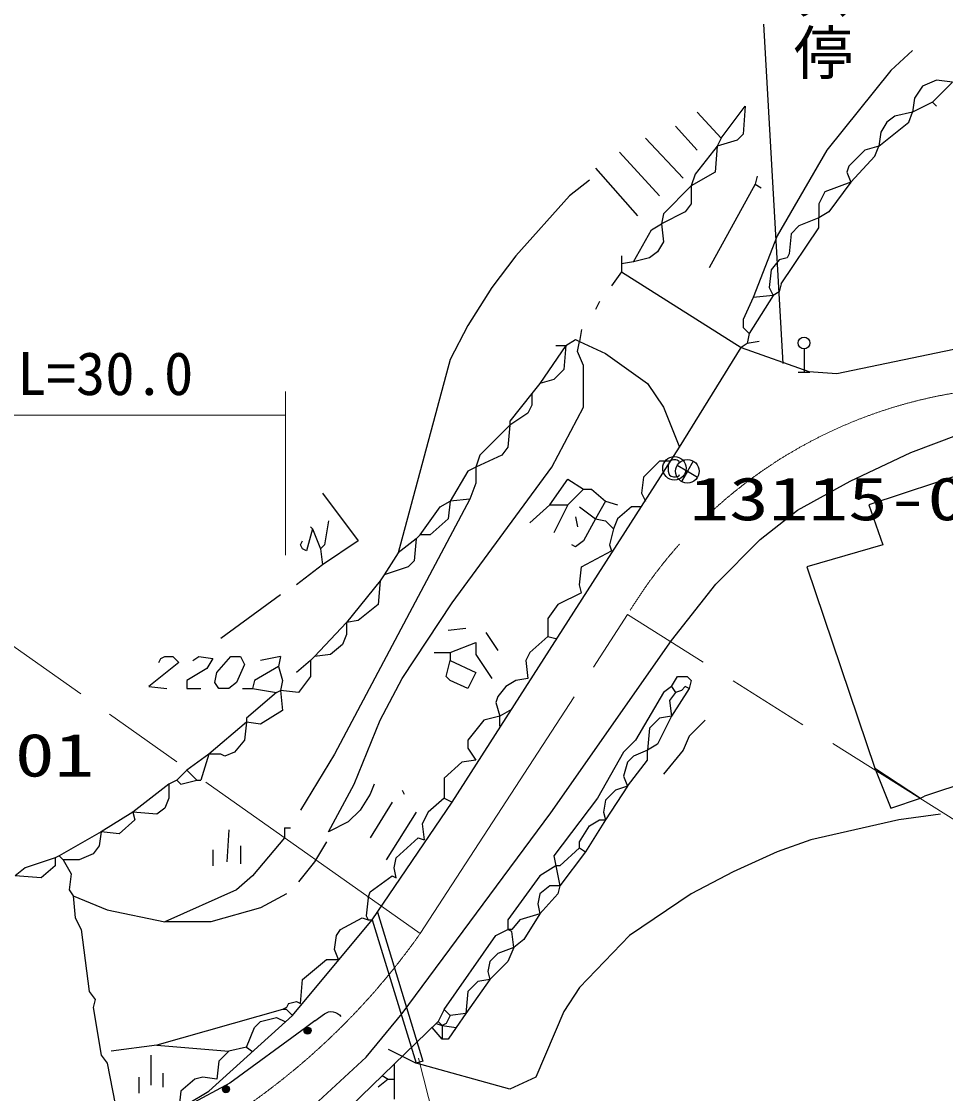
# Model space of a CAD drawing. Units: millimetres, scale not verified. Extents: x 2108 to 642108, y -210131 to 149869.
# Drawn here: x 435679 to 474916, y 56280 to 101810 of the extents above; entities that cross this region are included whole.
import ezdxf
from ezdxf.enums import TextEntityAlignment as Align

# ---------------------------------------------------------------- set-up
doc = ezdxf.new("R2010")
doc.units = ezdxf.units.MM
doc.header["$LTSCALE"] = 1000
doc.linetypes.add('CHAIN', pattern=[18.5, 12, -1.5, 3.5, -1.5])
for name, color, linetype, lineweight in [('M-BGD', 7, 'Continuous', 25), ('M-BMK', 2, 'CHAIN', 13), ('M-BMK-HTXT', 7, 'Continuous', 13)]:
    doc.layers.add(name, color=color, linetype=linetype, lineweight=lineweight)
doc.styles.add('@ＭＳ ゴシック', font='')
doc.styles.add('ＭＳ ゴシック', font='')
doc.styles.get('@ＭＳ ゴシック').set_extended_font_data('@MS Gothic')
doc.styles.get('ＭＳ ゴシック').set_extended_font_data('MS Gothic')

# ---------------------------------------------------------------- blocks, each defined once
blk = doc.blocks.new('BUHIN3')
at = {"color": 7, "linetype": 'Continuous', "lineweight": 25}
for points in [[(-431, 253), (0, 0), (430, -249)], [(253, 431), (0, 0), (-251, -431)]]:
    blk.add_lwpolyline(points, dxfattribs=at)
blk.add_circle((0, 0), 500, dxfattribs=at)

msp = doc.modelspace()

# ---------------------------------------------------------------- linework, layer by layer
at = {"layer": 'M-BGD'}
for p, q in [((468016, 87286), (467207, 101697)), ((473519, 100579), (472588, 99732)), ((472588, 99732), (469878, 96346)), ((474535, 99309), (473942, 99055)), ((475212, 99224), (474535, 99309)), ((473942, 99055), (473604, 98547)), ((475212, 99224), (474366, 98378)), ((473604, 98547), (473519, 97954)), ((474366, 98378), (473519, 97954)), ((474366, 98378), (474535, 98208)), ((464375, 97954), (465391, 96854)), ((465391, 96854), (466407, 98208)), ((466407, 98208), (466322, 97023)), ((473519, 97954), (472757, 97785)), ((473350, 97531), (473519, 97954)), ((472080, 96515), (473350, 97531)), ((472418, 97531), (472164, 97108)), ((472757, 97785), (472418, 97531)), ((463444, 97362), (464375, 96346)), ((466322, 97023), (466068, 96769)), ((472164, 97108), (472080, 96515)), ((462174, 96854), (463782, 95160)), ((465391, 96854), (465222, 96515)), ((466068, 96769), (465222, 96515)), ((461073, 96261), (462766, 94398)), ((465222, 96515), (464290, 95330)), ((465222, 96515), (465137, 95414)), ((469878, 96346), (467762, 92705)), ((471487, 96346), (470810, 95668)), ((470894, 94991), (471910, 96092)), ((472080, 96515), (471487, 96346)), ((471910, 96092), (472080, 96515)), ((470810, 95668), (470725, 95414)), ((460057, 95584), (461835, 93552)), ((465137, 95414), (464121, 94822)), ((464290, 95330), (464121, 94822)), ((466915, 95245), (466830, 94906)), ((470725, 95414), (470894, 94991)), ((459803, 95076), (458956, 94398)), ((464121, 94822), (462936, 93636)), ((464121, 94822), (464121, 94060)), ((466830, 94906), (464883, 91350)), ((466830, 94906), (467084, 94737)), ((470894, 94991), (469794, 94568)), ((470894, 94991), (469963, 93721)), ((458956, 94398), (456670, 91858)), ((469794, 94568), (469540, 94060)), ((464121, 94060), (463867, 93721)), ((469540, 94060), (469540, 93467)), ((463867, 93721), (462851, 93213)), ((462936, 93636), (462851, 93213)), ((469540, 93467), (468693, 93128)), ((469963, 93721), (469540, 93467)), ((469540, 93044), (469540, 93467)), ((461666, 91604), (462428, 92959)), ((462428, 92959), (462851, 93213)), ((462851, 93213), (462936, 92451)), ((467931, 90673), (469540, 93044)), ((468693, 93128), (468354, 92790)), ((462936, 92451), (462682, 92028)), ((467762, 92705), (466746, 90080)), ((468354, 92790), (468270, 91943)), ((462682, 92028), (462343, 91774)), ((456670, 91858), (455654, 90504)), ((461158, 91858), (461158, 91520)), ((461666, 91604), (461158, 91520)), ((461158, 91520), (461158, 91181)), ((462343, 91774), (461666, 91604)), ((467846, 91689), (467508, 91266)), ((468185, 91774), (467846, 91689)), ((468270, 91943), (468185, 91774)), ((461158, 91181), (460734, 90588)), ((461158, 91181), (466238, 87964)), ((467508, 91266), (467423, 90504)), ((467931, 90673), (467846, 90334)), ((455654, 90504), (454638, 88895)), ((467592, 90165), (466576, 88556)), ((467592, 90165), (466746, 90080)), ((467423, 90504), (467592, 90165)), ((467846, 90334), (467592, 90165)), ((460226, 89911), (460057, 89572)), ((466746, 90080), (466322, 89149)), ((454638, 88895), (453876, 87456)), ((466322, 89149), (466322, 88810)), ((466322, 88810), (466576, 88556)), ((459464, 88726), (459380, 88218)), ((466576, 88556), (466492, 88133)), ((470302, 86863), (477668, 88387)), ((458787, 88048), (457686, 86440)), ((458364, 88048), (458787, 88048)), ((458787, 88048), (458702, 87032)), ((458787, 88048), (459210, 88302)), ((459210, 88302), (459380, 88218)), ((459295, 87794), (459380, 88218)), ((459380, 88218), (460480, 87710)), ((463613, 83730), (466238, 87964)), ((466492, 88133), (466238, 87964)), ((466238, 87964), (469116, 86948)), ((467000, 88218), (466492, 88133)), ((468907, 87903), (468907, 86917)), ((453876, 87456), (451675, 79243)), ((459549, 87202), (459295, 87794)), ((460480, 87710), (462258, 86440)), ((458702, 87032), (458279, 86609)), ((459549, 85424), (459549, 87202)), ((458279, 86609), (457686, 86440)), ((468652, 86917), (469159, 86917)), ((469116, 86948), (470302, 86863)), ((457686, 86440), (457348, 86016)), ((462258, 86440), (462936, 85424)), ((457348, 86016), (456416, 84831)), ((457348, 86016), (457348, 85508)), ((457178, 85170), (456416, 84662)), ((457348, 85508), (457178, 85170)), ((458194, 82884), (459549, 85424)), ((462936, 85424), (463613, 83730)), ((456416, 84831), (456416, 84662)), ((456416, 84662), (455146, 83392)), ((456416, 84662), (456332, 83730)), ((473443, 83497), (475511, 84278)), ((453961, 68660), (463613, 83730)), ((456078, 83392), (454977, 82884)), ((455146, 83392), (454977, 82884)), ((456332, 83730), (456078, 83392)), ((470862, 82292), (473443, 83497)), ((453961, 77126), (458194, 82884)), ((454977, 82884), (454638, 82714)), ((454977, 82884), (454977, 82206)), ((462766, 83138), (462089, 82460)), ((463234, 83138), (462766, 83138)), ((454638, 82714), (453876, 81444)), ((462089, 82460), (462004, 81783)), ((475974, 82714), (471656, 81275)), ((454977, 82206), (454723, 81529)), ((458110, 81275), (458872, 82376)), ((458872, 82376), (459549, 81952)), ((468632, 81060), (470862, 82292)), ((448458, 81783), (449982, 79751)), ((454723, 81529), (448966, 70692)), ((454723, 81529), (453876, 81444)), ((459549, 81952), (458872, 81275)), ((459549, 81952), (459888, 81952)), ((459888, 81952), (460480, 81444)), ((462004, 81783), (462174, 81444)), ((452606, 80005), (453453, 81190)), ((453453, 81190), (453876, 81444)), ((453876, 81444), (453792, 80682)), ((458110, 81275), (457263, 80513)), ((458110, 81275), (458872, 81275)), ((458872, 81275), (458279, 80090)), ((459380, 81190), (460057, 80682)), ((460480, 81444), (460057, 80682)), ((460480, 81444), (460988, 81275)), ((461581, 81190), (460988, 80682)), ((462004, 81190), (461581, 81190)), ((467040, 79807), (468632, 81060)), ((471656, 81275), (472249, 79582)), ((448712, 80598), (448542, 79582)), ((453792, 80682), (453030, 80005)), ((459210, 80767), (459295, 80344)), ((460057, 80682), (459549, 79751)), ((460057, 80682), (460480, 80598)), ((460480, 80598), (460819, 80259)), ((460988, 80682), (460819, 80259)), ((448034, 80259), (447780, 79328)), ((447950, 80344), (448034, 80259)), ((448034, 80259), (448373, 79412)), ((460819, 80259), (460650, 79582)), ((447526, 79582), (447611, 79751)), ((449982, 79751), (448458, 78735)), ((452437, 79836), (451675, 79243)), ((452437, 79836), (452352, 78904)), ((452606, 80005), (452437, 79836)), ((453030, 80005), (452606, 80005)), ((459549, 79751), (459210, 79497)), ((465166, 77918), (467040, 79807)), ((447611, 79412), (447526, 79582)), ((447780, 79328), (447611, 79412)), ((448542, 79582), (448373, 79412)), ((448373, 79412), (448458, 78735)), ((451675, 79243), (451082, 78312)), ((459210, 79497), (459041, 79582)), ((459464, 78650), (460734, 79328)), ((460650, 79582), (460734, 79328)), ((472249, 79582), (469032, 78650)), ((452352, 78904), (452098, 78650)), ((448458, 78735), (447357, 77888)), ((451082, 78312), (450913, 78058)), ((452098, 78650), (451082, 78312)), ((459380, 77888), (459464, 78650)), ((469032, 78650), (471910, 70099)), ((450913, 78058), (449474, 76280)), ((450913, 78058), (450828, 77042)), ((459464, 77550), (459380, 77888)), ((463274, 75518), (465166, 77918)), ((446680, 77465), (444140, 75602)), ((459464, 77550), (458448, 77042)), ((450828, 77042), (449982, 76364)), ((451844, 73909), (453961, 77126)), ((458448, 77042), (458025, 76449)), ((449474, 76280), (448119, 74840)), ((449982, 76364), (449474, 76280)), ((449474, 76280), (449474, 75772)), ((458025, 76449), (458025, 75687)), ((449474, 75772), (449304, 75348)), ((454554, 76026), (453792, 75941)), ((455400, 75856), (455908, 75094)), ((458025, 75687), (457263, 75010)), ((458025, 75687), (458364, 75602)), ((449304, 75348), (448796, 74925)), ((453876, 75010), (454977, 75433)), ((454977, 75433), (454977, 74925)), ((458154, 68206), (463274, 75518)), ((441515, 74586), (441600, 74756)), ((441600, 74756), (441769, 74840)), ((441769, 74840), (442108, 74840)), ((442108, 74840), (442362, 74586)), ((442954, 74671), (443208, 74840)), ((443208, 74840), (443801, 74756)), ((443801, 74756), (443547, 74332)), ((443970, 74163), (444563, 74840)), ((444563, 74840), (444986, 74840)), ((444986, 74840), (445156, 74502)), ((446680, 74840), (445833, 74671)), ((446680, 74840), (446595, 74417)), ((447950, 74671), (447357, 74163)), ((448119, 74840), (447950, 74671)), ((447950, 74671), (447950, 73994)), ((448796, 74925), (448119, 74840)), ((453199, 75010), (453876, 75010)), ((453707, 73994), (453876, 74671)), ((453876, 75010), (453876, 74671)), ((453876, 74671), (454977, 74163)), ((454977, 74925), (455654, 73909)), ((457263, 75010), (457094, 74671)), ((457094, 74671), (457178, 73909)), ((442362, 74586), (441092, 73570)), ((443547, 74332), (442700, 73824)), ((445156, 74502), (444817, 73740)), ((446595, 74417), (445579, 73824)), ((446595, 74417), (446764, 73824)), ((442700, 73824), (442700, 73486)), ((443886, 73740), (443970, 74163)), ((445579, 73824), (445494, 73486)), ((446764, 73824), (446680, 73401)), ((447950, 73994), (447442, 73316)), ((450913, 72131), (451844, 73909)), ((453876, 73824), (453707, 73994)), ((454638, 73486), (453876, 73824)), ((454977, 74163), (454638, 73486)), ((456670, 73824), (456247, 73570)), ((457178, 73909), (456670, 73824)), ((463274, 73570), (463528, 73994)), ((463528, 73994), (463952, 73994)), ((463952, 73994), (464121, 73824)), ((464121, 73824), (464036, 73486)), ((441092, 73570), (441854, 73486)), ((442700, 73486), (443293, 73486)), ((444055, 73486), (443886, 73740)), ((444478, 73486), (444055, 73486)), ((444817, 73740), (444478, 73486)), ((445071, 73486), (445494, 73486)), ((446510, 73316), (445240, 72216)), ((445494, 73486), (446510, 73316)), ((446510, 73316), (446680, 73401)), ((447442, 73316), (446680, 73401)), ((446680, 73401), (446764, 72554)), ((456247, 73570), (455908, 73147)), ((462936, 73316), (461750, 71284)), ((463274, 73570), (462936, 73316)), ((463444, 73316), (463190, 72978)), ((463274, 73570), (463444, 73316)), ((464036, 73486), (463274, 72300)), ((463698, 73401), (463444, 73316)), ((463867, 73570), (463698, 73401)), ((464036, 73486), (463867, 73570)), ((455908, 73147), (455824, 72893)), ((455824, 72893), (455993, 72300)), ((463190, 72978), (463274, 72300)), ((446764, 72554), (445833, 71962)), ((456480, 72592), (455993, 72300)), ((445240, 72046), (443632, 70692)), ((445240, 72046), (445156, 71284)), ((445240, 72216), (445240, 72046)), ((445833, 71962), (445240, 72046)), ((449812, 69422), (450913, 72131)), ((455316, 72131), (454638, 71284)), ((455993, 72300), (455316, 72131)), ((455993, 71877), (455993, 72300)), ((462766, 72216), (462343, 71792)), ((463274, 72300), (462682, 71115)), ((463274, 72300), (462766, 72216)), ((464714, 72131), (464036, 71454)), ((462343, 71792), (462258, 70861)), ((445156, 71284), (444732, 70776)), ((454638, 71284), (454638, 70946)), ((461750, 71284), (461242, 70776)), ((462682, 71115), (462258, 70861)), ((464036, 71454), (463782, 70861)), ((443632, 70692), (442700, 70014)), ((443632, 70692), (443293, 69591)), ((444140, 70692), (443632, 70692)), ((444309, 70607), (444140, 70692)), ((444732, 70776), (444309, 70607)), ((448966, 70692), (447526, 68321)), ((454638, 70946), (454977, 70438)), ((461242, 70776), (460142, 68829)), ((461666, 70607), (461412, 70353)), ((462258, 70861), (461666, 70607)), ((462258, 70438), (462258, 70861)), ((463782, 70861), (462936, 69845)), ((454384, 70353), (453622, 69676)), ((454977, 70438), (454384, 70353)), ((461412, 70353), (461242, 69760)), ((461412, 69337), (462258, 70438)), ((478853, 70522), (474027, 68914)), ((442700, 70014), (442277, 69591)), ((442700, 70014), (443124, 69591)), ((453622, 69676), (453622, 68829)), ((461242, 69760), (461412, 69337)), ((471910, 70099), (473858, 68829)), ((471910, 70099), (472588, 68406)), ((441938, 69422), (440414, 68236)), ((442277, 69591), (441938, 69422)), ((441938, 69422), (441938, 68829)), ((442277, 69591), (442446, 69422)), ((442446, 69422), (443124, 69591)), ((443124, 69591), (443293, 69591)), ((448712, 67390), (449812, 69422)), ((450659, 69422), (450490, 68998)), ((461412, 69337), (460480, 67898)), ((461412, 69337), (460904, 69168)), ((441938, 68829), (441769, 68406)), ((450490, 68998), (450066, 68321)), ((451844, 69168), (451929, 68998)), ((453622, 68829), (452945, 68236)), ((453622, 68829), (453961, 68660)), ((460142, 68829), (458279, 66374)), ((460904, 69168), (460480, 68744)), ((472588, 68406), (473858, 68829)), ((473858, 68829), (474027, 68914)), ((441769, 68406), (441430, 68152)), ((450066, 68321), (449558, 67813)), ((451421, 68660), (450490, 67136)), ((450574, 63664), (453961, 68660)), ((460480, 68744), (460396, 68236)), ((440414, 68236), (439060, 67390)), ((440499, 67898), (439822, 67305)), ((441430, 68152), (440414, 68236)), ((440414, 68236), (440499, 67898)), ((452437, 68236), (451167, 66204)), ((451844, 59685), (458154, 68206)), ((452945, 68236), (452691, 67728)), ((460480, 67898), (459634, 66543)), ((459803, 67644), (460226, 67898)), ((460226, 67898), (460480, 67898)), ((460396, 68236), (460480, 67898)), ((472926, 67898), (469201, 67051)), ((474704, 68152), (472926, 67898)), ((439060, 67390), (437282, 66374)), ((439060, 67390), (438975, 66797)), ((439822, 67305), (439060, 67390)), ((444478, 67474), (444394, 66120)), ((446849, 67559), (447103, 67559)), ((446849, 67559), (446849, 67136)), ((449558, 67813), (448712, 67390)), ((452691, 67728), (452776, 67051)), ((459380, 66966), (459803, 67644)), ((446849, 67136), (445494, 65527)), ((448627, 66966), (448119, 66120)), ((451590, 66289), (452522, 67136)), ((452522, 67136), (452776, 67051)), ((459380, 66712), (459380, 66966)), ((469201, 67051), (467762, 66543)), ((438975, 66797), (438721, 66458)), ((443801, 66628), (443801, 65950)), ((444986, 66797), (444986, 66035)), ((459380, 66712), (458533, 65950)), ((459634, 66543), (458533, 65104)), ((459380, 66712), (459634, 66543)), ((467762, 66543), (465899, 65696)), ((437112, 66289), (435842, 65866)), ((437282, 66374), (437112, 66289)), ((437112, 66289), (437112, 65950)), ((437282, 66374), (437451, 66204)), ((438128, 66204), (437451, 66204)), ((437451, 66204), (437790, 65612)), ((438721, 66458), (438128, 66204)), ((448119, 66120), (447442, 65273)), ((451506, 65866), (451590, 66289)), ((458279, 66374), (458364, 65950)), ((435842, 65866), (435419, 65527)), ((437112, 65950), (436520, 65442)), ((437790, 65612), (437705, 64934)), ((451590, 65442), (451506, 65866)), ((458364, 65950), (457686, 65527)), ((458533, 65950), (458364, 65950)), ((458364, 65950), (458533, 65104)), ((465899, 65696), (464121, 64765)), ((436520, 65442), (435419, 65527)), ((445494, 65527), (444817, 64934)), ((450490, 64850), (451421, 65527)), ((451421, 65527), (451590, 65442)), ((457686, 65527), (456332, 63664)), ((437705, 64934), (437874, 64680)), ((437874, 64680), (439314, 64088)), ((437874, 64680), (437959, 63749)), ((444817, 64934), (441769, 63580)), ((446934, 64765), (445833, 64172)), ((450405, 64596), (450490, 64850)), ((457686, 64765), (457602, 64342)), ((458110, 65104), (457686, 64765)), ((458448, 64765), (457686, 63918)), ((458533, 65104), (458110, 65104)), ((458533, 65104), (458448, 64765)), ((464121, 64765), (461496, 62987)), ((450405, 64596), (450320, 63834)), ((457602, 64342), (457686, 63918)), ((437959, 63749), (438213, 63241)), ((439314, 64088), (441769, 63580)), ((445833, 64172), (443716, 63580)), ((449220, 63241), (450151, 63749)), ((450151, 63749), (450405, 63664)), ((450320, 63834), (450405, 63664)), ((450791, 63982), (452724, 57655)), ((457686, 63918), (456840, 63664)), ((457686, 63918), (457009, 62818)), ((443716, 63580), (441769, 63580)), ((447188, 59600), (450574, 63664)), ((450405, 63664), (450574, 63664)), ((450405, 63664), (450574, 63664)), ((450574, 63664), (452437, 57568)), ((456332, 63664), (456332, 63241)), ((456840, 63664), (456501, 63241)), ((438213, 63241), (438552, 60616)), ((448966, 62394), (449050, 62987)), ((449050, 62987), (449220, 63241)), ((453622, 59854), (455824, 62987)), ((455824, 62987), (456332, 63241)), ((456501, 63241), (456332, 63241)), ((456501, 63156), (456332, 63241)), ((456586, 62479), (456501, 63156)), ((461496, 62987), (459380, 60786)), ((449135, 61971), (448966, 62394)), ((456586, 62479), (455908, 62225)), ((456586, 62479), (456332, 61886)), ((457009, 62818), (456586, 62479)), ((447611, 61124), (448627, 61971)), ((448627, 61971), (449135, 61971)), ((455908, 62225), (455570, 61886)), ((455570, 61886), (455485, 61463)), ((456332, 61886), (455570, 61124)), ((447526, 60108), (447611, 61124)), ((455570, 61124), (454554, 59685)), ((455062, 61040), (454638, 60616)), ((455570, 61124), (455062, 61040)), ((455485, 61463), (455570, 61124)), ((438552, 60616), (438806, 60278)), ((454638, 60616), (454554, 59685)), ((459380, 60786), (458702, 59770)), ((438806, 60278), (438721, 59939)), ((447018, 60108), (446934, 59939)), ((447018, 60108), (447357, 60193)), ((447357, 60193), (447526, 60108)), ((438721, 59939), (439060, 57907)), ((446764, 59854), (441430, 58330)), ((446934, 59939), (446764, 59854)), ((446934, 59854), (446764, 59854)), ((446934, 59854), (447188, 59600)), ((450320, 57822), (451844, 59685)), ((453622, 59854), (453368, 59346)), ((453622, 59854), (453876, 59600)), ((454554, 59685), (453876, 59600)), ((454554, 59685), (454130, 59092)), ((458702, 59770), (457517, 56976)), ((443632, 56383), (447188, 59600)), ((445579, 59092), (445833, 59346)), ((445833, 59346), (446510, 59516)), ((446510, 59516), (446887, 59327)), ((448140, 59367), (447738, 59073)), ((448817, 54934), (453368, 59346)), ((453282, 59262), (453538, 59177)), ((453368, 59346), (453538, 59177)), ((453707, 59262), (453538, 59177)), ((453876, 59600), (453707, 59262)), ((445240, 58246), (445579, 59092)), ((453538, 58584), (453114, 59092)), ((453538, 59177), (454130, 59092)), ((453538, 59177), (453538, 58584)), ((454130, 59092), (453792, 58584)), ((441430, 58330), (439483, 58076)), ((441430, 58330), (444478, 58076)), ((453792, 58584), (453538, 58584)), ((439060, 57907), (439314, 57568)), ((441176, 57907), (441176, 56637)), ((444478, 58076), (444055, 57653)), ((445240, 58246), (444478, 58076)), ((445240, 58246), (445487, 58061)), ((448288, 55960), (450320, 57822)), ((451252, 58161), (452437, 57568)), ((439314, 57568), (439822, 55028)), ((444055, 57653), (443970, 56891)), ((451506, 57541), (451506, 56891)), ((452724, 57655), (452437, 57568)), ((456416, 56468), (452437, 57568)), ((440668, 56976), (440668, 56298)), ((441684, 57145), (441684, 56552)), ((443378, 56976), (443039, 56891)), ((443970, 56891), (443378, 56976)), ((450995, 57045), (451252, 56891)), ((457517, 56976), (456416, 56468)), ((443039, 56891), (442446, 56383)), ((451252, 56891), (450828, 56552)), ((451252, 56891), (451506, 56891)), ((451506, 56891), (451506, 56044)), ((440499, 54520), (443632, 56383)), ((442446, 56383), (442362, 55621))]:
    msp.add_line(p, q, dxfattribs=at)
for points in [[(463623, 83072), (463603, 83119), (463568, 83154), (463521, 83182), (463463, 83197), (463366, 83197), (463288, 83182), (463208, 83127), (463161, 83057), (463141, 82957), (463141, 82712), (463161, 82607), (463198, 82544), (463271, 82492), (463361, 82472), (463456, 82472), (463528, 82479), (463566, 82502), (463601, 82534), (463616, 82569)], [(448140, 59367), (448543, 59663), (448630, 59714), (448717, 59747), (448820, 59759), (448916, 59755), (449017, 59727), (449105, 59686), (449186, 59619), (449242, 59554)], [(447738, 59073), (444520, 56719), (441039, 54860), (437317, 53393), (433433, 52380), (429577, 51844), (423628, 51788), (419689, 52073)]]:
    msp.add_lwpolyline(points, dxfattribs=at)
for centre, radius in [((468907, 88155), 251), ((463403, 82834), 498), ((447826, 58953), 149), ((447826, 58953), 132), ((447826, 58953), 115), ((447826, 58953), 96.8), ((447826, 58953), 79.5), ((447826, 58953), 58.5), ((447826, 58953), 40.5), ((447826, 58953), 23.2), ((447826, 58953), 4.5), ((444360, 56465), 149), ((444360, 56465), 132), ((444360, 56465), 115), ((444360, 56465), 96.8), ((444360, 56465), 79.5), ((444360, 56465), 58.5), ((444360, 56465), 40.5), ((444360, 56465), 23.2), ((444360, 56465), 4.5)]:
    msp.add_circle(centre, radius, dxfattribs=at)
at = {"layer": 'M-BMK'}
for p, q in [((428392, 80174), (452606, 63072)), ((452606, 63072), (461412, 76618)), ((480292, 64765), (461412, 76618))]:
    msp.add_line(p, q, dxfattribs=at)
for centre, radius, start, end in [((478542, 66295), 20000, 99.5846, 148.9262), ((428097, 80371), 30000, 269.8839, 324.7837)]:
    msp.add_arc(centre, radius, start, end, dxfattribs=at)
at = {"layer": 'M-BMK-HTXT'}
for p, q in [((446887, 86093), (446887, 79140)), ((418232, 85093), (446887, 85093)), ((457096, 39798), (452542, 57783))]:
    msp.add_line(p, q, dxfattribs=at)

# ---------------------------------------------------------------- block references
at = {"layer": 'M-BGD'}
msp.add_blockref('BUHIN3', (463953, 82707), dxfattribs=at)

# ---------------------------------------------------------------- texts
at = {"layer": 'M-BGD', "style": '@ＭＳ ゴシック'}
msp.add_text('八幡橋バス停', height=1833, rotation=270, dxfattribs=at).set_placement((468219, 114266), align=Align.BOTTOM_LEFT)
at = {"layer": 'M-BGD', "style": 'ＭＳ ゴシック', "width": 1.35}
for s, p in [('13115-02', (464046, 80074)), ('13115-01', (425302, 69191))]:
    msp.add_text(s, height=1833, dxfattribs=at).set_placement(p, align=Align.BOTTOM_LEFT)
at = {"layer": 'M-BMK-HTXT', "style": 'ＭＳ ゴシック'}
msp.add_text('ガ－ドレ－ル L=30.0', height=1833, dxfattribs=at).set_placement((419249, 85393), align=Align.BOTTOM_LEFT)

doc.saveas('drawing.dxf')
